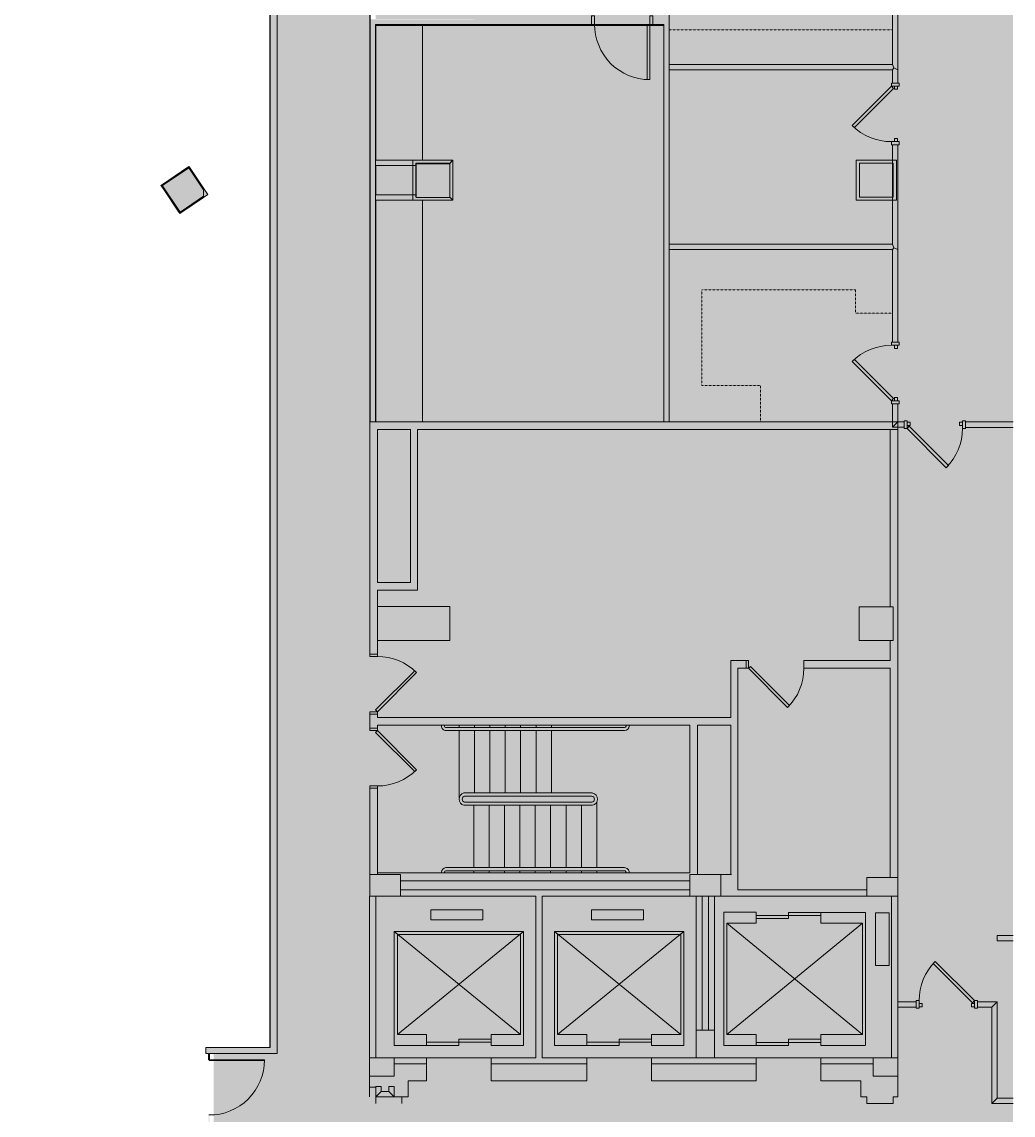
# Model space of a CAD drawing. Header units: inches. Extents: x 240 to 2116, y -1902 to 111.
# Drawn here: x 1472 to 2116, y -1198 to -488 of the extents above; entities that cross this region are included whole.
import ezdxf

# ---------------------------------------------------------------- set-up
doc = ezdxf.new("R2010")
doc.units = ezdxf.units.IN
doc.header["$MEASUREMENT"] = 0
doc.linetypes.add('IMPORT-HIDDEN4 _2_', pattern=[0.09375, 0.0625, -0.03125])
doc.layers.get('DefPoints').update_dxf_attribs({"lineweight": 9})
for name, color, linetype, lineweight in [('8th floor - 800-805 background_dwg', 8, 'Continuous', 9), ('A-COLS', 52, 'Continuous', 13), ('A-DETL-GENF', 92, 'Continuous', 9), ('A-DOOR', 31, 'Continuous', 13), ('A-Door-Exst', 7, 'Continuous', 9), ('A-DOOR-FRAM', 31, 'Continuous', 20), ('A-Flor-Case-Demo', 7, 'IMPORT-HIDDEN4 _2_', 9), ('A-WALL', 113, 'Continuous', 13), ('A-Wall-Bldg', 7, 'Continuous', 9), ('A-Wall-Exst', 7, 'Continuous', 9), ('A-WALL-PATT', 111, 'Continuous', 13), ('I-WALL', 2, 'Continuous', 13), ('Q-CASE', 7, 'Continuous', 9)]:
    doc.layers.add(name, color=color, linetype=linetype, lineweight=lineweight)

# ---------------------------------------------------------------- blocks, each defined once
blk = doc.blocks.new('Single Flush - OTJ_SOLIDFLUSH_ALUM-4827087-FIRST FLOOR DEMOLITION')
at = {"layer": 'A-DOOR', "color": 8, "lineweight": 20}
for p, q in [((16.15625, -1.75), (17.90625, -1.75)), ((16.15625, -37.5625), (16.15625, -1.75)), ((17.90625, -1.75), (17.90625, -37.5625)), ((17.90625, -37.5625), (16.15625, -37.5625))]:
    blk.add_line(p, q, dxfattribs=at)
at = {"layer": 'A-DOOR', "lineweight": 9}
blk.add_arc((17.90625, -1.75), 35.8125, 179.5, 270, dxfattribs=at)
at = {"layer": 'A-DOOR-FRAM', "color": 8}
for p, q in [((-20, 4), (-20, -1.75)), ((-20, 4), (-18, 4)), ((-18, 4), (-18, -1.75)), ((18.000004, 4), (18.000004, -1.75)), ((18.000004, 4), (20.000004, 4)), ((20.000004, 4), (20.000004, -1.75)), ((-20, -1.75), (-18, -1.75)), ((18.000004, -1.75), (20.000004, -1.75))]:
    blk.add_line(p, q, dxfattribs=at)
blk = doc.blocks.new('Rectangular Column - 22X22-4979500-FIRST FLOOR DEMOLITION')
at = {"layer": 'A-COLS', "lineweight": 9}
blk.add_hatch(color=7, dxfattribs=at).paths.add_polyline_path([(11, -11), (11, 11), (-11, 11), (-11, -11)], flags=0)
at = {"layer": 'A-COLS', "color": 8, "lineweight": 20}
for p, q in [((11, 11), (-11, 11)), ((-11, 11), (-11, -11)), ((11, -11), (11, 11)), ((-11, -11), (11, -11))]:
    blk.add_line(p, q, dxfattribs=at)
blk = doc.blocks.new('Single Glass Door - 36_ x 84_-4822611-FIRST FLOOR DEMOLITION')
at = {"layer": 'A-DOOR', "color": 8, "lineweight": 20}
for p, q in [((17.40625, -0.25), (17.90625, -0.25)), ((17.40625, -36.0625), (17.40625, -0.25)), ((17.90625, -0.25), (17.90625, -36.0625)), ((17.90625, -36.0625), (17.40625, -36.0625))]:
    blk.add_line(p, q, dxfattribs=at)
at = {"layer": 'A-DOOR', "lineweight": 9}
blk.add_arc((17.90625, -0.25), 35.8125, 179.5, 270, dxfattribs=at)
blk = doc.blocks.new('8th floor - 800-805 background_dwg_C-Counter Top - ADJ HEIGHT 2_7_ D-4634555-FIRST FLOOR DEMOLITION-5390181-FIRST FLOOR DEMOLITION')
at = {"layer": 'Q-CASE'}
for p, q in [((40.52, 31), (-47.26, 31)), ((40.52, 0.75), (-47.26, 0.75))]:
    blk.add_line(p, q, dxfattribs=at)
blk = doc.blocks.new('8th floor - 800-805 background_dwg_C-Counter Top - ADJ HEIGHT 2_7_ D-4557805-FIRST FLOOR DEMOLITION-5390182-FIRST FLOOR DEMOLITION')
at = {"layer": 'Q-CASE'}
blk.add_line((96.65, 0.75), (-47.26, 0.75), dxfattribs=at)
at = {"layer": 'Q-CASE', "flags": 128}
blk.add_lwpolyline([(96.65, 0.57), (96.65, 0.75), (96.65, 31), (-47.26, 31)], dxfattribs=at)
blk = doc.blocks.new('8th floor - 800-805 background_dwg-4807125-FIRST FLOOR DEMOLITION')
at = {"layer": 'A-Wall-Bldg'}
h = blk.add_hatch(color=256, dxfattribs=at)
h.paths.add_polyline_path([(1317.55, 942.53), (1317.55, 947.53), (1276.05, 947.53), (1276.05, 973.53), (1171.71, 973.55), (1171.71, 1285.55), (1166.74, 1285.55), (1166.74, 1281.56), (1166.74, 1281.56), (1166.72, 942.54), (1314.48, 942.53)], flags=0)
h.paths.add_polyline_path([(1271.05, 969.07), (1271.05, 947.53), (1171.7, 947.55), (1171.71, 969.09), (1271.05, 969.07)], flags=0)
h = blk.add_hatch(color=256, dxfattribs=at)
h.paths.add_polyline_path([(1591.75, 1285.49), (1579.74, 1285.49), (1579.74, 1269.5), (1591.74, 1269.49), (1591.75, 1285.49)], flags=0)
h.paths.add_polyline_path([(1591.7, 942.5), (1591.7, 958.49), (1579.7, 958.49), (1579.7, 942.5), (1591.7, 942.49)], flags=0)
h.paths.add_polyline_path([(1579.73, 1166.49), (1561.73, 1166.49), (1561.73, 1154.5), (1579.73, 1154.5)], flags=0)
h.paths.add_polyline_path([(1474.73, 1166.5), (1474.72, 1170.51), (1460.73, 1170.51), (1460.73, 1150.51), (1474.73, 1150.51), (1474.73, 1162.5)], flags=0)
h.paths.add_polyline_path([(1474.71, 962.51), (1460.7, 962.51), (1460.7, 942.51), (1474.71, 942.53), (1474.71, 947.53)], flags=0)
for points in [[(1474.74, 1285.49), (1474.74, 1285.51), (1462.75, 1285.49), (1462.74, 1265.51), (1474.74, 1265.51), (1474.74, 1281.51)], [(1020.74, 1282.56), (998.74, 1282.56), (998.74, 1260.57), (1020.74, 1260.57)], [(1308.74, 1282.53), (1286.74, 1282.53), (1286.74, 1260.53), (1308.74, 1260.53), (1308.74, 1281.56)], [(1020.71, 972.57), (1020.67, 972.6), (998.98, 972.6), (998.98, 994.57), (998.71, 994.57), (998.71, 972.56), (1020.71, 972.56)], [(1308.71, 994.53), (1286.71, 994.53), (1286.71, 947.53), (1308.7, 947.53), (1308.71, 973.55)]]:
    blk.add_hatch(color=256, dxfattribs=at).paths.add_polyline_path(points, flags=0)
h = blk.add_hatch(color=256, dxfattribs=at)
h.paths.add_polyline_path([(1583.76, 1261.49), (1583.75, 1269.49), (1579.75, 1269.49), (1579.75, 1235.5), (1583.76, 1235.5)], flags=0)
h.paths.add_polyline_path([(1579.74, 1281.51), (1579.74, 1285.49), (1474.75, 1285.49), (1474.75, 1281.51), (1579.74, 1281.51)], flags=0)
h = blk.add_hatch(color=256, dxfattribs=at)
h.paths.add_polyline_path([(1609.5, 1282.5), (1605.1, 1282.5), (1605.09, 1285.49), (1591.75, 1285.49), (1591.74, 1269.49), (1583.77, 1269.49), (1583.76, 1235.5), (1594.73, 1235.5), (1594.73, 1261.49), (1605.09, 1261.49), (1605.09, 1265.5), (1609.49, 1265.5), (1609.49, 1269.49)], flags=0)
h.paths.add_polyline_path([(1603.01, 962.57), (1602.73, 962.72), (1602.63, 978.69), (1594.28, 979.49), (1583.7, 979.45), (1583.7, 958.49), (1591.71, 958.49), (1591.7, 942.49), (1598.83, 942.49), (1598.83, 946.49), (1602.84, 946.49), (1602.97, 958.49)], flags=0)
h.paths.add_polyline_path([(1594.72, 1193.49), (1583.75, 1193.49), (1583.75, 1125.49), (1594.72, 1125.49), (1594.72, 1125.9)], flags=0)
h.paths.add_polyline_path([(1594.71, 1021.49), (1594.71, 1083.49), (1583.72, 1083.49), (1583.75, 1021.49), (1594.71, 1021.49)], flags=0)
h = blk.add_hatch(color=256, dxfattribs=at)
h.paths.add_polyline_path([(1583.73, 1125.9), (1583.73, 1193.49), (1579.74, 1193.49), (1579.73, 1125.5), (1583.73, 1125.5)], flags=0)
h.paths.add_polyline_path([(1561.73, 1166.5), (1474.73, 1166.49), (1474.73, 1162.51), (1561.73, 1162.5), (1561.73, 1166.49)], flags=0)
h.paths.add_polyline_path([(1561.73, 1158.5), (1474.73, 1158.5), (1474.73, 1154.51), (1561.73, 1154.5)], flags=0)
h = blk.add_hatch(color=256, dxfattribs=at)
h.paths.add_polyline_path([(1583.72, 1083.5), (1579.72, 1083.49), (1579.71, 1054.5), (1474.72, 1054.51), (1474.72, 1150.51), (1470.73, 1150.51), (1470.71, 962.51), (1474.71, 962.51), (1474.72, 1050.51), (1579.71, 1050.49), (1579.72, 1021.5), (1583.71, 1021.5), (1583.72, 1083.49)], flags=0)
h.paths.add_polyline_path([(1583.69, 979.5), (1579.69, 979.5), (1579.7, 958.5), (1583.69, 958.5), (1583.69, 979.49)], flags=0)
h.paths.add_polyline_path([(1579.7, 942.5), (1579.7, 946.5), (1474.71, 946.5), (1474.71, 942.51), (1579.7, 942.5)], flags=0)
h.paths.add_polyline_path([(1460.7, 947.51), (1460.7, 947.51), (1404.71, 947.51), (1404.71, 942.52), (1460.7, 942.53), (1460.7, 947.03)], flags=0)
h = blk.add_hatch(color=256, dxfattribs=at)
h.paths.add_polyline_path([(1031.31, 819.2), (1030.49, 820.41), (1030.49, 818.65), (1030.79, 818.85)], flags=0)
h.paths.add_polyline_path([(1020.92, 834.61), (1019.01, 837.44), (1000.77, 825.14), (1013.07, 806.9), (1014.5, 807.86), (1012.42, 807.86), (1001.24, 824.43), (1001.24, 825.46), (1014.81, 834.61), (1020.16, 834.61)], flags=0)
at = {"layer": 'A-Door-Exst', "flags": 128}
for points in [[(1542.6, 1335.34), (1544.02, 1333.93), (1518.56, 1308.47), (1517.15, 1309.89)], [(1547.6, 1335.34), (1547.6, 1337.34), (1542.6, 1337.34), (1542.6, 1335.34)], [(1546.6, 1335.34), (1546.6, 1333.34), (1544.6, 1333.34), (1544.6, 1335.34)], [(1546.6, 1299.34), (1546.6, 1301.34), (1544.6, 1301.34), (1544.6, 1299.34)], [(1547.6, 1299.34), (1547.6, 1297.34), (1542.6, 1297.34), (1542.6, 1299.34)]]:
    blk.add_lwpolyline(points, close=True, dxfattribs=at)
at = {"layer": 'A-Door-Exst'}
blk.add_arc((1542.6, 1335.34), 36, 225, 270, dxfattribs=at)
at = {"layer": 'A-Flor-Case-Demo', "flags": 128}
for points in [[(934.48, 1137.03), (911.97, 1137.03), (911.97, 1282.09), (934.48, 1282.09)], [(1096.13, 1282.09), (1096.13, 1258.09), (1080.84, 1258.09), (1080.84, 1158.28), (1143.12, 1158.28), (1143.12, 1196.42), (1166.73, 1196.42), (1166.73, 1137.03), (1054.71, 1137.03), (1054.71, 1282.09)]]:
    blk.add_lwpolyline(points, close=True, dxfattribs=at)
at = {"layer": 'A-Wall-Bldg'}
for p, q in [((1286.74, 1280.54), (1171.74, 1280.54)), ((1487.29, 1193.51), (1487.29, 1235.51)), ((1579.74, 1193.49), (1579.74, 1235.5)), ((1561.73, 1166.5), (1474.73, 1166.5)), ((1561.73, 1162.5), (1474.73, 1162.5)), ((1561.73, 1158.5), (1474.73, 1158.5)), ((1464.73, 1150.51), (1464.73, 962.51)), ((1470.71, 962.51), (1470.71, 1150.51)), ((1364.28, 1111.06), (1363.77, 1111.06)), ((1364.27, 1109.06), (1363.77, 1109.06)), ((1365.27, 1108.06), (1365.27, 992.05)), ((1367.27, 1108.06), (1367.27, 992.05)), ((1456.27, 1108.05), (1456.27, 992.05)), ((1458.27, 1108.05), (1458.27, 992.05)), ((1459.27, 1111.05), (1459.77, 1111.05)), ((1459.27, 1109.05), (1459.77, 1109.05)), ((1407.77, 1087.32), (1407.77, 1003.76)), ((1409.77, 1086.88), (1409.77, 1004.2)), ((1413.5, 1090.05), (1456.27, 1090.05)), ((1413.77, 1086.88), (1413.77, 1004.2)), ((1415.77, 1087.32), (1415.77, 1003.76)), ((1458.27, 1090.05), (1459.77, 1090.05)), ((1415.77, 1080.05), (1456.27, 1080.05)), ((1458.27, 1080.05), (1459.77, 1080.05)), ((1415.77, 1070.05), (1456.27, 1070.05)), ((1458.27, 1070.05), (1459.77, 1070.05)), ((1367.27, 1060.54), (1407.77, 1060.54)), ((1415.77, 1060.05), (1456.27, 1060.05)), ((1458.27, 1060.05), (1459.77, 1060.05)), ((1363.77, 1050.54), (1365.27, 1050.54)), ((1367.27, 1050.54), (1407.77, 1050.54)), ((1415.77, 1050.05), (1456.27, 1050.05)), ((1458.27, 1050.05), (1459.77, 1050.05)), ((1363.77, 1040.54), (1365.27, 1040.54)), ((1367.27, 1040.54), (1407.77, 1040.54)), ((1415.77, 1040.05), (1456.27, 1040.05)), ((1458.27, 1040.05), (1459.77, 1040.05)), ((1497.71, 1042.51), (1564.7, 960.5)), ((1363.77, 1030.54), (1365.27, 1030.54)), ((1367.27, 1030.54), (1407.77, 1030.54)), ((1415.77, 1030.05), (1456.27, 1030.05)), ((1363.77, 1020.54), (1365.27, 1020.54)), ((1367.27, 1020.54), (1407.77, 1020.54)), ((1415.77, 1020.05), (1456.27, 1020.05)), ((1458.26, 1020.05), (1459.76, 1020.05)), ((1363.76, 1010.54), (1365.27, 1010.54)), ((1367.27, 1010.54), (1407.77, 1010.54)), ((1415.77, 1010.05), (1456.27, 1010.05)), ((1458.26, 1010.05), (1459.76, 1010.05)), ((1363.77, 1000.54), (1365.27, 1000.54)), ((1367.27, 1000.54), (1410.98, 1000.54)), ((1364.22, 991.05), (1363.71, 991.05)), ((1364.31, 989.05), (1363.71, 989.05)), ((1459.18, 989.05), (1459.78, 989.05)), ((1459.27, 991.05), (1459.78, 991.05)), ((1579.69, 958.5), (1579.69, 979.5)), ((1020.71, 972.56), (998.7, 972.56)), ((1317.55, 942.52), (1317.55, 947.52)), ((1404.71, 947.52), (1460.71, 947.52)), ((1474.7, 946.51), (1579.7, 946.51)), ((1598.83, 942.81), (1598.83, 946.81)), ((1404.71, 942.52), (1470.71, 942.52)), ((1013.07, 806.9), (1012.42, 807.86)), ((1014.5, 807.86), (1013.07, 806.9))]:
    blk.add_line(p, q, dxfattribs=at)
at = {"layer": 'A-Wall-Bldg', "flags": 128}
for points in [[(1474.74, 1265.51), (1462.74, 1265.51), (1462.74, 1285.51), (1166.74, 1285.51), (1166.74, 1281.56), (1166.74, 942.54), (1317.55, 942.54)], [(1317.55, 947.53), (1276.05, 947.53), (1276.05, 973.53), (1171.71, 973.53), (1171.71, 1285.55)], [(1462.75, 1285.51), (1474.75, 1285.51), (1605.1, 1285.51), (1605.1, 1282.49), (1609.5, 1282.49), (1609.5, 1265.5), (1605.09, 1265.5), (1605.09, 1261.49), (1594.73, 1261.49), (1594.73, 1235.49), (1582.72, 1235.49)], [(1474.73, 1170.52), (1474.73, 1265.51), (1474.73, 1285.51)], [(1474.75, 1281.51), (1579.74, 1281.51), (1579.74, 1285.49)], [(1591.74, 1269.49), (1579.74, 1269.49), (1579.74, 1285.5), (1591.75, 1285.5), (1591.75, 1269.49)], [(996.74, 1258.58), (1022.74, 1258.58), (1022.74, 1284.57), (996.74, 1284.57), (996.74, 1258.58)], [(998.74, 1260.57), (998.74, 1282.57), (1020.74, 1282.57), (1020.74, 1260.56), (998.74, 1260.56)], [(1286.74, 1260.53), (1286.74, 1282.53), (1308.74, 1282.53), (1308.74, 1260.53), (1286.74, 1260.53)], [(1462.75, 1280.51), (1326.74, 1280.51), (1326.74, 1226.01), (1326.73, 1224.52), (1321.73, 1224.52), (1321.73, 1226.01), (1321.73, 1280.54), (1308.74, 1280.54)], [(1485.7, 1271.06), (1519.87, 1271.06), (1519.87, 1279.91), (1485.7, 1279.91), (1485.7, 1271.06)], [(1326.73, 1187.01), (1326.73, 1188.51), (1321.73, 1188.51), (1321.73, 1187.01), (1326.73, 1187.01), (1326.73, 1181.52), (1470.73, 1181.52), (1470.73, 1265.51)], [(1571.28, 1172.5), (1485.28, 1172.5), (1485.28, 1193.51), (1492.29, 1193.51), (1492.29, 1174.51), (1564.74, 1262.5), (1564.74, 1235.5), (1571.74, 1235.5), (1571.74, 1264.5)], [(1571.3, 1264.5), (1485.29, 1264.5), (1485.29, 1235.51), (1492.29, 1235.51), (1492.29, 1262.51)], [(1583.77, 1269.49), (1579.75, 1269.49), (1579.75, 1235.5), (1583.76, 1235.5), (1583.76, 1269.49)], [(1492.28, 1174.51), (1564.73, 1174.51), (1492.3, 1262.51), (1564.74, 1262.51)], [(1485.29, 1235.51), (1485.29, 1214.51), (1489.29, 1214.51), (1489.29, 1193.51)], [(1567.74, 1235.5), (1567.74, 1214.5), (1571.74, 1214.5), (1571.74, 1193.5)], [(1569.73, 1193.5), (1569.73, 1214.5), (1569.73, 1235.5)], [(1485.73, 1172.51), (1571.73, 1172.51), (1571.73, 1193.5), (1564.73, 1193.5), (1564.73, 1174.5)], [(1579.73, 1125.5), (1579.73, 1193.49), (1583.75, 1193.49), (1583.75, 1125.5), (1579.73, 1125.5), (1579.73, 1083.5), (1583.72, 1083.5), (1583.72, 1021.5), (1579.71, 1021.5)], [(1582.71, 1125.49), (1594.72, 1125.49), (1594.72, 1193.49), (1582.72, 1193.49)], [(1356.55, 942.52), (1356.55, 947.52), (1358.7, 947.52), (1358.7, 1177.06), (1321.73, 1177.06), (1321.73, 1187.01)], [(1460.73, 1155.51), (1363.73, 1155.51), (1363.73, 1177.06), (1460.73, 1177.06)], [(1474.73, 1150.51), (1460.73, 1150.51), (1460.73, 1170.51), (1460.73, 1177.44)], [(1579.72, 1083.5), (1579.72, 1054.5), (1474.72, 1054.5), (1474.72, 1150.51), (1474.72, 1170.51), (1460.73, 1170.51)], [(1561.73, 1154.5), (1579.73, 1154.5), (1579.73, 1166.49), (1561.73, 1166.49), (1561.73, 1154.5), (1474.73, 1154.5)], [(1365.71, 942.52), (1365.71, 947.52), (1363.7, 947.52), (1363.7, 1150.52), (1459.73, 1150.52), (1459.73, 947.51)], [(1497.73, 1146.51), (1571.73, 1146.51), (1571.73, 1125.49), (1564.72, 1125.49), (1564.72, 1144.5), (1499.73, 1144.5), (1499.73, 1064.5), (1564.72, 1064.5), (1497.73, 1146.51), (1497.73, 1062.51), (1564.73, 1144.5)], [(1567.73, 1125.49), (1567.73, 1104.5), (1571.72, 1104.5), (1571.72, 1083.49)], [(1569.72, 1083.49), (1569.72, 1104.49), (1569.72, 1125.49)], [(1490.2, 1120.35), (1483.66, 1120.35), (1483.66, 1086.6), (1490.19, 1086.6), (1490.19, 1120.35)], [(1497.71, 1062.51), (1571.72, 1062.51), (1571.72, 1083.49), (1564.72, 1083.49), (1564.72, 1064.5)], [(1582.7, 1021.49), (1594.71, 1021.49), (1594.71, 1083.49), (1582.7, 1083.49)], [(1605.07, 942.49), (1579.7, 942.49), (1591.7, 942.49), (1591.7, 958.49), (1579.7, 958.49), (1579.7, 942.5), (1474.71, 942.5), (1474.71, 962.51), (1474.71, 1050.51), (1579.71, 1050.51), (1579.71, 1021.5), (1579.71, 979.5), (1583.7, 979.5), (1583.7, 958.49)], [(1499.7, 960.5), (1499.7, 1040.5), (1564.71, 1040.5), (1497.7, 958.51), (1571.7, 958.51), (1571.7, 979.49), (1564.71, 979.49), (1564.71, 960.5), (1499.7, 960.5)], [(1564.71, 1040.5), (1564.71, 1021.49), (1571.71, 1021.49), (1571.71, 1042.49), (1497.71, 1042.49), (1497.71, 958.51)], [(1490.18, 1016.02), (1483.65, 1016.02), (1483.65, 982.27), (1490.18, 982.27), (1490.18, 1016.02)], [(1567.71, 1021.5), (1567.71, 1000.5), (1571.71, 1000.5), (1571.71, 979.49)], [(1569.7, 979.5), (1569.7, 1000.49), (1569.7, 1021.49)], [(996.71, 970.57), (1022.72, 970.57), (1022.72, 996.56), (996.71, 996.56), (996.71, 970.57)], [(998.7, 972.57), (998.7, 994.57), (998.98, 994.57)], [(1286.71, 947.53), (1286.71, 994.53), (1308.71, 994.53), (1308.71, 947.53), (1286.71, 947.53)], [(1329.59, 972.96), (1355.05, 947.52), (1353.81, 946.28), (1328.35, 971.73)], [(1605.07, 963.49), (1605.07, 967.49), (1594.7, 967.49), (1594.7, 979.49), (1582.7, 979.49)], [(1271.05, 947.53), (1171.7, 947.53), (1171.7, 969.09), (1271.05, 969.09), (1271.05, 947.53)], [(1474.71, 942.51), (1460.7, 942.51), (1460.7, 962.51), (1474.71, 962.51)], [(1609.47, 946.49), (1605.07, 946.49), (1605.07, 963.49), (1609.47, 963.49)], [(1317.55, 947.51), (1319.05, 947.51), (1319.05, 942.51), (1317.55, 942.51)], [(1356.55, 947.52), (1355.05, 947.52), (1355.05, 942.52), (1356.55, 942.52), (1365.71, 942.52), (1367.2, 942.52), (1367.2, 947.52), (1365.71, 947.52)], [(1403.2, 942.51), (1404.71, 942.51), (1404.71, 947.51), (1403.21, 947.51), (1403.21, 942.51)], [(1014.81, 834.61), (1019.01, 837.44), (1020.92, 834.61)], [(1001.24, 824.43), (1000.77, 825.14), (1001.24, 825.46)], [(1030.5, 820.41), (1031.31, 819.2), (1030.49, 818.65)]]:
    blk.add_lwpolyline(points, dxfattribs=at)
for points in [[(1325.5, 1189.75), (1350.95, 1215.2), (1352.19, 1213.97), (1326.73, 1188.51)], [(1365.27, 1060.54), (1363.77, 1060.54)], [(1459.76, 1030.05), (1458.26, 1030.05)], [(1368.44, 946.28), (1393.91, 971.73), (1392.67, 972.97), (1367.21, 947.52)]]:
    blk.add_lwpolyline(points, close=True, dxfattribs=at)
at = {"layer": 'A-Wall-Bldg'}
for centre, radius, start, end in [((1326.78, 1188.59), 35.91, 44.97056, 90.07695), ((1364.27, 1108.06), 3, 359.99111, 89.99111), ((1364.27, 1108.06), 1, 359.99111, 89.99111), ((1459.27, 1108.05), 3, 89.99761, 179.99761), ((1459.27, 1108.05), 1, 89.99761, 179.99761), ((1411.77, 1086.44), 4.09, 12.33383, 167.6614), ((1411.77, 1086.44), 2.03, 12.33383, 167.6614), ((1411.75, 1004.63), 4.09, 192.33383, 347.66138), ((1411.75, 1004.63), 2.03, 192.33383, 347.66138), ((1364.22, 992.05), 3, 269.99776, 359.99778), ((1364.22, 992.05), 1, 269.99776, 359.99778), ((1459.27, 992.05), 3, 179.99761, 269.99761), ((1459.27, 992.05), 1, 179.99761, 269.99761), ((1355.06, 947.51), 36.01, 135.01841, 180.00482), ((1367.19, 947.51), 36.01, 359.9941, 44.97876)]:
    blk.add_arc(centre, radius, start, end, dxfattribs=at)
at = {"layer": 'A-Wall-Exst'}
blk.add_line((729.82, 877.61), (1573.02, 877.61), dxfattribs=at)
at = {"layer": 'A-Wall-Exst', "flags": 128}
for points in [[(1543.35, 1337.34), (1546.85, 1337.34), (1546.85, 1346.52), (1609.51, 1346.52), (1609.51, 1360.42)], [(1606.01, 1360.42), (1606.01, 1350.01), (1543.35, 1350.01), (1543.35, 1337.34)], [(908.6, 946.55), (909.13, 946.55), (909.13, 1133.5), (1166.69, 1133.5)], [(1166.7, 946.36), (1166.7, 946.54), (1022.72, 946.54), (1022.72, 996.56), (996.71, 996.56), (996.71, 946.57), (908.67, 946.57)], [(1019.22, 972.6), (1019.22, 946.57), (1000.21, 946.57), (1000.21, 972.6)], [(733.34, 942.86), (733.34, 942.61), (908.67, 942.61), (996.71, 942.61), (1022.72, 942.61), (1166.7, 942.61), (1166.7, 942.86)], [(1577.02, 877.49), (1577.03, 877.49), (1577.03, 882.49), (1577.02, 882.49), (726.65, 882.49)]]:
    blk.add_lwpolyline(points, dxfattribs=at)
for points in [[(1543.35, 1285.5), (1546.85, 1285.5), (1546.85, 1297.34), (1543.35, 1297.34)], [(1601.57, 955.01), (1601.57, 949.99), (1598.35, 949.99), (1598.35, 946.49), (1605.07, 946.49), (1605.07, 958.51), (1598.35, 958.51), (1598.35, 955.01)]]:
    blk.add_lwpolyline(points, close=True, dxfattribs=at)
at = {"layer": 'A-WALL-PATT', "color": 7, "lineweight": 9}
for p, q in [((1503.87, 1350.02), (1500.37, 1350.02)), ((1546.85, 1337.34), (1543.35, 1337.34)), ((1170.25, 1329.56), (1166.75, 1329.56)), ((1543.35, 1297.34), (1546.85, 1297.34)), ((1154.96, 1282.09), (1154.96, 1285.59)), ((1166.74, 1289.56), (1170.24, 1289.56)), ((1546.85, 1285.5), (1543.35, 1285.5)), ((997.88, 995.4), (998.98, 994.29)), ((1020.75, 994.6), (1021.55, 995.4)), ((1598.35, 955.01), (1598.35, 958.51)), ((909.13, 946.55), (908.6, 946.55)), ((996.71, 946.57), (996.95, 946.36)), ((996.95, 946.36), (996.71, 946.57)), ((1019.22, 946.57), (1019.68, 946.36)), ((1019.68, 946.36), (1019.22, 946.57)), ((1166.7, 946.54), (1166.7, 946.36)), ((1598.35, 946.49), (1598.35, 949.99)), ((1166.7, 942.86), (1166.7, 942.54))]:
    blk.add_line(p, q, dxfattribs=at)
at = {"layer": 'A-WALL-PATT', "color": 7, "lineweight": 9, "flags": 128}
for points in [[(1546.85, 1346.52), (1543.35, 1350.02)], [(1606.01, 1350.01), (1609.51, 1346.51)], [(937.98, 1282.09), (936.81, 1282.96), (937.98, 1285.59), (936.81, 1282.96), (934.48, 1282.09), (936.81, 1282.96)], [(1054.73, 1282.09), (1053.56, 1282.96), (1054.73, 1285.59), (1053.56, 1282.96), (1051.23, 1282.09), (1053.56, 1282.96), (1053.56, 1282.96)], [(1166.74, 1285.59), (1170.24, 1282.09)], [(1601.57, 955.01), (1605.07, 958.51)], [(908.6, 946.51), (908.67, 946.58)], [(999.74, 946.36), (1000.21, 946.57)], [(1022.49, 946.36), (1022.72, 946.56)], [(1601.57, 949.99), (1605.07, 946.49)], [(908.56, 942.86), (908.67, 942.58)], [(996.83, 942.86), (996.71, 942.57)], [(1022.6, 942.86), (1022.72, 942.56)], [(1577.01, 882.44), (1577.02, 882.49)]]:
    blk.add_lwpolyline(points, close=True, dxfattribs=at)
for points in [[(946.68, 1285.59), (946.68, 1282.96), (946.68, 1282.09)], [(986.68, 1282.09), (986.68, 1282.96), (986.68, 1285.59)], [(1114.96, 1285.59), (1114.96, 1282.96), (1114.96, 1282.09)], [(1166.73, 1137.03), (1166.73, 1136.16), (1166.73, 1133.53)], [(998.98, 994.29), (996.71, 996.57), (997.88, 995.4)], [(1021.55, 995.4), (1022.72, 996.56), (1020.75, 994.6)], [(1577.04, 882.49), (1577.04, 878.83), (1577.04, 877.49)]]:
    blk.add_lwpolyline(points, dxfattribs=at)
at = {"layer": 'DefPoints'}
blk.add_line((908.67, 946.58), (908.67, 1133.52), dxfattribs=at)
at = {"layer": 'DefPoints', "flags": 128}
for points in [[(1166.77, 1360.42), (1166.77, 1329.56), (1170.25, 1329.56), (1170.25, 1360.42)], [(1500.38, 1360.42), (1500.38, 1350.02), (1503.87, 1350.02), (1503.87, 1360.42)], [(1166, 1327.56), (1166, 1329.56), (1171, 1329.56), (1171, 1327.56), (1166, 1327.56)], [(1167, 1327.56), (1167, 1325.56), (1169, 1325.56), (1169, 1327.56), (1167, 1327.56)], [(1166.99, 1291.56), (1166.99, 1293.56), (1168.99, 1293.56), (1168.99, 1291.56), (1166.99, 1291.56)], [(1166.73, 1133.53), (1166.73, 1137.03), (1054.71, 1137.03), (1054.71, 1282.09), (1114.96, 1282.09), (1114.96, 1285.59), (1054.73, 1285.59), (986.68, 1285.59), (986.68, 1282.09), (1051.23, 1282.09), (1051.23, 1137.03), (937.98, 1137.03), (937.98, 1282.09), (946.68, 1282.09), (946.68, 1285.59), (937.98, 1285.59), (889.47, 1285.59), (889.47, 1282.09), (934.48, 1282.09), (934.48, 1137.03), (908.67, 1137.03), (802.24, 1137.03)], [(1166.74, 1285.59), (1154.96, 1285.59), (1154.96, 1282.09), (1170.24, 1282.09), (1170.24, 1289.56), (1166.74, 1289.56), (1166.74, 1285.59)], [(1165.99, 1291.56), (1165.99, 1289.56), (1170.99, 1289.56), (1170.99, 1291.56), (1165.99, 1291.56)]]:
    blk.add_lwpolyline(points, dxfattribs=at)
for points in [[(1170.99, 1291.56), (1169.58, 1292.97), (1195.04, 1318.43), (1196.45, 1317.01)], [(948.68, 1286.34), (946.68, 1286.34), (946.68, 1281.34), (948.68, 1281.34)], [(984.68, 1286.34), (986.68, 1286.34), (986.68, 1281.34), (984.68, 1281.34)], [(1116.96, 1286.34), (1114.96, 1286.34), (1114.96, 1281.34), (1116.96, 1281.34)], [(1152.96, 1286.34), (1154.96, 1286.34), (1154.96, 1281.34), (1152.96, 1281.34)], [(948.68, 1285.34), (950.68, 1285.34), (950.68, 1283.34), (948.68, 1283.34)], [(948.68, 1281.34), (950.09, 1282.75), (975.55, 1257.3), (974.13, 1255.88)], [(984.68, 1285.34), (982.68, 1285.34), (982.68, 1283.34), (984.68, 1283.34)], [(1116.96, 1285.34), (1118.96, 1285.34), (1118.96, 1283.34), (1116.96, 1283.34)], [(1152.96, 1281.34), (1151.54, 1282.75), (1126.09, 1257.3), (1127.5, 1255.88)], [(1152.96, 1285.34), (1150.96, 1285.34), (1150.96, 1283.34), (1152.96, 1283.34)]]:
    blk.add_lwpolyline(points, close=True, dxfattribs=at)
at = {"layer": 'DefPoints'}
for centre, start, end in [((1170.99, 1291.56), 44.99213, 89.99213), ((948.68, 1281.34), 315, 360), ((1152.96, 1281.34), 180, 225)]:
    blk.add_arc(centre, 36, start, end, dxfattribs=at)
at = {"layer": 'I-WALL', "color": 10, "lineweight": 20}
blk.add_line((908.88, 946.55), (908.88, 1086.51), dxfattribs=at)
for name, p in [('8th floor - 800-805 background_dwg_C-Counter Top - ADJ HEIGHT 2_7_ D-4634555-FIRST FLOOR DEMOLITION-5390181-FIRST FLOOR DEMOLITION', (956.18, 945.79)), ('8th floor - 800-805 background_dwg_C-Counter Top - ADJ HEIGHT 2_7_ D-4557805-FIRST FLOOR DEMOLITION-5390182-FIRST FLOOR DEMOLITION', (1070.06, 945.79))]:
    blk.add_blockref(name, p)

msp = doc.modelspace()

# ---------------------------------------------------------------- hatches: boundary and pattern name
at = {"layer": 'A-DETL-GENF'}
h = msp.add_hatch(color=254, dxfattribs=at)
h.paths.add_polyline_path([(768.71, -1901.57), (848.09, -1901.57), (893.48, -1789.26), (903.31, -1793.24), (859.53, -1901.57), (2115.79, -1901.57), (2115.79, -164.46), (2008.52, -429.97), (1892.39, -383.05), (1892.39, -747.55), (1888.89, -747.53), (1888.89, -489.42), (1881.89, -489.42), (1881.89, -485.92), (1888.89, -485.92), (1888.89, -381.64), (1871.3, -374.53), (1913.44, -270.22), (1928.64, -276.36), (1927.33, -279.61), (1915.37, -274.78), (1875.85, -372.6), (2006.58, -425.41), (2068.3, -272.67), (1992.86, -242.19), (1970.67, -297.12), (1964.41, -294.59), (1965.72, -291.35), (1968.74, -292.56), (1989.62, -240.88), (1981.97, -237.79), (1983.28, -234.55), (2069.61, -269.42), (2115.79, -155.11), (2115.79, 40.16), (1940.62, 110.96), (1553.97, 110.96), (1494.21, -36.95), (1610.28, -83.84), (1608.97, -87.09), (1480.15, -35.04), (1481.46, -31.8), (1490.97, -35.64), (1550.2, 110.96), (1346.53, 110.96), (1315.87, 35.15), (1393.31, 3.82), (1393.43, 4.11), (1413.83, -4.13), (1413.75, -4.44), (1444.38, -16.81), (1443.06, -20.06), (1412.41, -7.67), (1405.5, -24.75), (1385.1, -16.51), (1392, 0.57), (1294.39, 40.06), (1295.7, 43.3), (1312.62, 36.46), (1342.76, 110.96), (1145.65, 110.96), (1150.94, 108.82), (1148.52, 102.84), (1258.62, 58.3), (1257.31, 55.06), (1147.2, 99.6), (1139.52, 80.6), (1115.51, 90.32), (1123.86, 110.96), (631.56, 110.96), (624.73, 94.03), (792.9, 26), (797.01, 36.17), (959.52, -29.48), (958.26, -32.61), (992.67, -46.53), (992.63, -46.63), (994.78, -47.5), (992.9, -52.14), (942.78, -31.74), (849.57, 5.96), (814.09, -81.84), (958.58, -140.61), (994.81, -155.26), (1030.39, -67.29), (1026.24, -65.61), (1028.12, -60.98), (1029.71, -61.62), (1029.75, -61.53), (1058.18, -73.03), (1058.18, -73.13), (1059, -73.46), (1057.13, -78.1), (1037.81, -70.29), (1002.22, -158.26), (1015.08, -163.45), (1018.42, -155.21), (1038.81, -163.45), (1030.57, -183.85), (1010.17, -175.6), (1010.93, -173.71), (998.08, -168.51), (976.49, -221.88), (1215.66, -318.63), (1265.23, -195.93), (1222.67, -178.72), (1234.4, -149.74), (1090.72, -91.66), (1092.59, -87.03), (1095.23, -88.1), (1095.26, -88.03), (1285.7, -165.08), (1283.82, -169.72), (1280.66, -168.44), (1244.39, -258.21), (1281.37, -273.17), (1285.43, -263.13), (1305.83, -271.37), (1298.33, -289.91), (1307.84, -293.76), (1347.55, -195.48), (1317.23, -183.22), (1319.1, -178.59), (1352.67, -192.15), (1350.78, -196.82), (1494.45, -254.87), (1496.31, -250.28), (1637.87, -307.47), (1637.87, -1157.84), (1596.49, -1157.84), (1596.49, -1238.44), (1393.7, -1238.44), (1390.34, -1246.85), (1390.34, -1238.44), (1388.86, -1238.44), (1388.86, -855.25), (1285.16, -925.18), (1265.15, -975.36), (1229.33, -960.88), (1199.86, -980.75), (1179.39, -995), (1206.13, -1033.42), (1190.34, -1072.48), (1093.05, -928.2), (1092.62, -927.66), (1092.08, -927.23), (1091.46, -926.93), (1090.79, -926.79), (1090.1, -926.8), (1089.43, -926.97), (1088.82, -927.28), (1040.99, -959.53), (1028.72, -950.31), (1016.73, -940.73), (1005.04, -930.78), (993.65, -920.48), (982.58, -909.85), (971.84, -898.88), (960.67, -886.71), (951.38, -876), (941.68, -864.1), (932.34, -851.92), (923.37, -839.46), (914.79, -826.73), (906.6, -813.75), (898.8, -800.52), (891.41, -787.07), (884.43, -773.4), (877.86, -759.52), (871.72, -745.45), (866.01, -731.2), (860.73, -716.79), (855.89, -702.22), (851.5, -687.51), (847.55, -672.68), (895.3, -640.47), (895.87, -640), (896.35, -639.3), (896.59, -638.72), (896.69, -637.99), (896.59, -637.19), (896.31, -636.49), (811.28, -510.38), (305.2, -510.38), (305.2, -339.24), (300.95, -339.24), (300.95, -335.74), (343.64, -335.74), (357.87, -300.53), (351.67, -298.02), (362.17, -272.03), (368.37, -274.53), (394.33, -210.29), (355.22, -194.49), (356.53, -191.24), (362.31, -193.57), (381.76, -145.42), (375.99, -143.08), (377.3, -139.84), (416.41, -155.63), (461.67, -43.6), (434.32, -32.55), (437.22, -25.37), (440.47, -26.68), (438.87, -30.62), (552.11, -76.36), (596.87, 34.43), (483.64, 80.18), (475.59, 60.26), (481.6, 57.83), (472.61, 35.57), (466.6, 38), (455.45, 10.41), (452.21, 11.72), (463.35, 39.31), (450.36, 44.57), (459.35, 66.82), (472.35, 61.57), (481.71, 84.74), (598.18, 37.68), (627.79, 110.96), (239.6, 110.96), (239.6, -1901.57), (699.59, -1901.57)], flags=0)
h.paths.add_polyline_path([(2042.78, -1867.18), (1791.78, -1867.14), (1791.78, -1754.78), (1749.79, -1754.77), (1749.79, -1772.24), (1727.79, -1772.24), (1727.79, -1754.77), (1697.8, -1754.77), (1697.85, -1292.15), (1701.85, -1294.47), (1713.86, -1294.47), (1713.86, -1292.15), (1734.76, -1292.74), (1734.76, -1303.1), (1734.84, -1302.52), (1734.84, -1318.53), (1701.85, -1318.49), (1701.85, -1414.52), (1805.83, -1414.53), (1805.83, -1318.54), (1776.85, -1318.53), (1776.85, -1302.53), (1838.84, -1302.53), (1838.84, -1314.53), (1838.84, -1314.54), (1838.84, -1318.54), (1809.84, -1318.54), (1809.84, -1414.54), (1913.83, -1414.55), (1913.84, -1318.55), (1880.85, -1318.55), (1880.85, -1302.54), (1942.84, -1302.55), (1942.84, -1314.55), (1942.84, -1314.56), (1942.84, -1318.55), (1984.84, -1318.55), (1984.85, -1302.55), (2016.85, -1302.55), (2016.85, -1292.19), (2020.86, -1292.19), (2020.86, -1287.79), (2037.86, -1287.8), (2037.86, -1292.2), (2041.86, -1292.2), (2041.83, -1516.2), (2024.82, -1516.21), (2024.82, -1451.2), (1895.83, -1451.19), (1895.82, -1455.33), (1890.83, -1455.33), (1890.83, -1428.02), (1713.83, -1428.02), (1713.82, -1454.52), (1701.82, -1454.52), (1701.82, -1571.24), (1890.81, -1571.25), (1890.83, -1494.33), (1895.83, -1494.33), (1895.83, -1511.19), (1939.54, -1511.2), (1939.54, -1516.19), (1895.82, -1516.19), (1895.82, -1564.19), (1983.82, -1564.19), (1983.82, -1516.2), (1978.54, -1516.19), (1978.54, -1511.2), (1988.82, -1511.2), (1988.81, -1655.26), (1978.24, -1655.26), (1978.24, -1650.26), (1983.81, -1650.25), (1983.81, -1610.67), (1964.48, -1610.67), (1964.48, -1590.14), (1923.81, -1590.15), (1923.81, -1650.25), (1939.24, -1650.26), (1939.24, -1655.26), (1923.81, -1655.27), (1923.8, -1671.22), (1918.81, -1671.22), (1918.81, -1595.25), (1701.8, -1595.25), (1701.8, -1715.23), (1724.02, -1715.23), (1724.02, -1742.37), (1887.8, -1742.37), (1887.8, -1715.25), (1918.8, -1715.25), (1918.81, -1710.22), (1923.8, -1710.22), (1923.8, -1715.25), (2024.8, -1715.26), (2024.81, -1650.26), (2042.81, -1650.26), (2042.78, -1820.31), (2037.8, -1820.31), (2037.78, -1720.27), (1985.8, -1720.27), (1985.8, -1761.17), (2015.78, -1761.17), (2015.79, -1750.26), (2037.79, -1750.26), (2037.78, -1772.26), (2015.78, -1772.26), (2015.78, -1766.17), (1837.78, -1766.16), (1837.79, -1862.15), (2037.78, -1862.15), (2037.8, -1859.32), (2042.78, -1859.31), (2042.78, -1862.18)], flags=0)
h.paths.add_polyline_path([(1832.79, -1862.15), (1832.79, -1754.79), (1796.79, -1754.78), (1796.79, -1862.14), (1832.78, -1862.15)], flags=0)
h.paths.add_polyline_path([(1749.78, -1855.24), (1727.78, -1855.24), (1727.79, -1833.24), (1749.79, -1833.24)], flags=0)
h.paths.add_polyline_path([(1203.49, -1816.96), (1180.75, -1816.96), (1180.75, -1787.96), (1203.5, -1787.96), (1203.49, -1816.96)], flags=0)
h.paths.add_polyline_path([(1434.17, -1800.49), (1411.58, -1767.17), (1435.8, -1750.77), (1458.38, -1784.08), (1434.17, -1800.49)], flags=0)
h.paths.add_polyline_path([(1895.8, -1761.17), (1975.79, -1761.17), (1975.79, -1720.26), (1895.8, -1720.26), (1895.8, -1761.17)], flags=0)
h.paths.add_polyline_path([(1720.02, -1745.23), (1720.02, -1721.23), (1701.79, -1721.23), (1701.8, -1745.23), (1703.47, -1745.23)], flags=0)
h.paths.add_polyline_path([(2029.8, -1715.26), (2037.81, -1715.26), (2037.78, -1655.26), (2029.81, -1655.26), (2029.8, -1715.26)], flags=0)
h.paths.add_polyline_path([(1983.81, -1605.67), (1983.82, -1605.67), (1983.82, -1569.2), (1968.48, -1569.2), (1968.48, -1605.67), (1983.81, -1605.67)], flags=0)
h.paths.add_polyline_path([(1895.82, -1590.25), (1918.81, -1590.25), (1918.81, -1569.19), (1895.82, -1569.19), (1895.81, -1576.26), (1701.81, -1576.24), (1701.81, -1590.25), (1895.81, -1590.25)], flags=0)
h.paths.add_polyline_path([(1964.48, -1585.14), (1964.48, -1569.2), (1923.82, -1569.2), (1923.82, -1585.14), (1963.19, -1585.14)], flags=0)
h.paths.add_polyline_path([(1234.53, -1515.77), (1222.19, -1497.55), (1240.4, -1485.21), (1252.74, -1503.43)], flags=0)
h.paths.add_polyline_path([(2037.83, -1511.2), (2037.83, -1463.16), (2029.83, -1463.16), (2029.83, -1511.2)], flags=0)
h.paths.add_polyline_path([(1461.83, -1461.61), (1439.83, -1461.61), (1439.83, -1439.61), (1461.83, -1439.61)], flags=0)
h.paths.add_polyline_path([(2037.84, -1447.2), (2037.84, -1411.21), (2013.84, -1411.2), (2013.84, -1447.2), (2031.26, -1447.2)], flags=0)
h.paths.add_polyline_path([(2009.83, -1447.2), (2009.84, -1407.2), (2037.84, -1407.2), (2037.84, -1323.57), (1937.84, -1323.55), (1937.84, -1318.56), (1925.84, -1318.56), (1925.84, -1334.55), (1917.83, -1334.55), (1917.83, -1413.15), (1927.29, -1413.15), (1927.29, -1428.02), (1895.84, -1428.02), (1895.84, -1447.19), (2001.61, -1447.2)], flags=0)
h.paths.add_polyline_path([(1713.83, -1427.99), (1711.83, -1426.53), (1711.86, -1426.55)], flags=0)
h.paths.add_polyline_path([(1909.83, -1423.67), (1909.83, -1418.55), (1713.83, -1418.52), (1713.83, -1423.64), (1909.83, -1423.67)], flags=0)
h.paths.add_polyline_path([(2024.85, -1318.56), (2024.85, -1318.56), (2024.85, -1318.56)], flags=0)
h.paths.add_polyline_path([(1718.84, -1314.52), (1718.84, -1305.52), (1701.85, -1305.52), (1701.85, -1306.52), (1717.85, -1306.52), (1717.85, -1314.52)], flags=0)
h.paths.add_polyline_path([(1701.85, -1294.47), (1697.85, -1292.15), (1701.85, -1292.15)], flags=0)
h.paths.add_polyline_path([(1140.13, -1276.52), (1119.74, -1268.28), (1127.98, -1247.88), (1148.38, -1256.13)], flags=0)
h.paths.add_polyline_path([(1990.87, -1272.66), (1990.87, -1164.58), (2024.87, -1164.57), (2024.87, -1160.57), (2036.88, -1160.56), (2036.88, -1055.57), (2040.88, -1055.57), (2040.86, -1185.92), (2037.87, -1185.92), (2037.87, -1190.32), (2020.87, -1190.32), (2020.87, -1185.92), (2016.87, -1185.92), (2016.87, -1175.55), (1990.87, -1175.55)], flags=0)
h.paths.add_polyline_path([(1717.94, -1183.83), (1701.86, -1183.66), (1701.86, -1179.65), (1697.86, -1179.65), (1697.88, -1097.48), (1697.9, -985.53), (1702.89, -985.53), (1702.9, -1041.52), (1717.88, -1041.53), (1717.88, -1051.53), (1905.88, -1051.55), (1905.88, -1041.55), (1925.88, -1041.56), (1925.88, -1055.55), (1809.88, -1055.54), (1809.88, -1160.53), (1838.87, -1160.54), (1838.86, -1175.53), (1776.86, -1175.53), (1776.87, -1160.53), (1805.87, -1160.53), (1805.87, -1055.54), (1701.87, -1055.53), (1701.87, -1160.52), (1734.87, -1160.52), (1734.83, -1164.51), (1734.86, -1164.52), (1734.82, -1175.54), (1734.06, -1183.45), (1718.1, -1183.56)], flags=0)
h.paths.add_polyline_path([(1880.86, -1175.54), (1880.87, -1160.55), (1948.87, -1160.57), (1948.86, -1164.55), (1948.86, -1164.57), (1948.86, -1175.54), (1881.27, -1175.54)], flags=0)
h.paths.add_polyline_path([(1713.87, -1172.53), (1713.87, -1172.52), (1701.86, -1172.52)], flags=0)
h.paths.add_polyline_path([(1990.87, -1164.58), (1990.87, -1164.57), (1990.87, -1160.57), (2024.87, -1160.57), (2024.87, -1164.58), (1990.87, -1164.58)], flags=0)
h.paths.add_polyline_path([(1921.87, -1160.55), (1909.87, -1160.55), (1909.88, -1055.55), (1913.87, -1055.56), (1913.87, -1142.55), (1917.87, -1142.55), (1917.87, -1055.55), (1921.87, -1055.56), (1921.87, -1160.55)], flags=0)
h.paths.add_polyline_path([(2036.88, -1055.57), (2020.88, -1055.54), (2020.88, -1043.57), (2040.88, -1043.57), (2040.87, -1055.57)], flags=0)
h.paths.add_polyline_path([(1697.9, -898.37), (1697.92, -747.53), (1698.23, -747.53), (1698.23, -470.21), (1701.73, -470.21), (1701.73, -485.92), (1841.89, -485.96), (1841.89, -489.42), (1701.73, -489.42), (1701.73, -747.53), (2036.93, -747.57), (2036.93, -747.57), (2040.93, -747.57), (2040.93, -752.53), (1728.92, -752.53), (1728.9, -856.87), (1702.9, -856.88), (1702.9, -898.37)], flags=0)
h.paths.add_polyline_path([(2037.9, -889.57), (2015.9, -889.57), (2015.9, -867.56), (2037.9, -867.57)], flags=0)
h.paths.add_polyline_path([(1702.9, -889.53), (1702.9, -867.53), (1749.9, -867.53), (1749.9, -889.53), (1702.9, -889.52)], flags=0)
h.paths.add_polyline_path([(1724.45, -851.87), (1724.45, -752.53), (1702.9, -752.53), (1702.9, -851.87), (1703.51, -851.87)], flags=0)
h.paths.add_polyline_path([(713.83, -737.92), (688.79, -727.81), (695.59, -710.99), (720.62, -721.11), (713.97, -737.56)], flags=0)
h.paths.add_polyline_path([(473.33, -647.04), (451.84, -638.35), (460.83, -616.1), (482.32, -624.78), (474.66, -643.74)], flags=0)
h.paths.add_polyline_path([(1727.98, -601.81), (1727.98, -579.53), (1749.94, -579.53), (1749.98, -601.81)], flags=0)
h.paths.add_polyline_path([(2037.94, -601.56), (2015.94, -601.56), (2015.94, -579.56), (2037.94, -579.56)], flags=0)
h.paths.add_polyline_path([(1698.23, -430.21), (1698.23, -265.39), (1114.16, -29.41), (1115.47, -26.16), (1601.7, -222.61), (1623.43, -168.83), (1632.93, -172.67), (1631.62, -175.92), (1625.36, -173.39), (1604.94, -223.92), (1643.89, -239.65), (1664.3, -189.12), (1657.58, -186.41), (1658.89, -183.16), (1704.64, -201.65), (1703.33, -204.89), (1667.55, -190.43), (1647.13, -240.97), (1726.79, -273.15), (1747.21, -222.62), (1740.42, -219.88), (1741.73, -216.63), (1748.52, -219.37), (1753.92, -206.01), (1796.89, -223.37), (1795.58, -226.62), (1755.86, -210.57), (1728.95, -277.16), (1728.95, -289.53), (1751.97, -289.53), (1751.97, -322.54), (1827.01, -352.86), (1866.45, -255.25), (1828.92, -240.09), (1830.23, -236.84), (1871.01, -253.32), (1828.95, -357.42), (1725.45, -315.6), (1725.45, -276.38), (1701.73, -266.8), (1701.73, -430.21)], flags=0)
h.paths.add_polyline_path([(1207.25, -339.45), (1214.16, -322.33), (967.57, -222.58), (990.66, -165.51), (987.76, -164.34), (967.88, -213.52), (918.75, -193.67), (908.6, -218.78), (1177.7, -327.51)], flags=0)
h.paths.add_polyline_path([(242.95, -339.24), (242.95, -335.74), (260.95, -335.74), (260.95, -339.24)], flags=0)
h.paths.add_polyline_path([(1749.97, -321.73), (1749.97, -315.53), (1734.61, -315.53), (1734.79, -315.6)], flags=0)
h.paths.add_polyline_path([(2037.97, -313.57), (2015.97, -313.56), (2015.97, -291.56), (2037.97, -291.57), (2037.97, -307.47)], flags=0)
h.paths.add_polyline_path([(1749.97, -291.53), (1749.97, -291.53), (1749.97, -291.53)], flags=0)
h.paths.add_polyline_path([(1277.93, -281.67), (1279.87, -276.88), (1242.89, -261.92), (1240.94, -266.73), (1277.19, -281.37)], flags=0)
h.paths.add_polyline_path([(1944.88, -222.81), (1929.12, -216.44), (1930.43, -213.19), (1935.63, -215.29), (1987.54, -86.83), (1990.78, -88.14), (1938.88, -216.61), (1946.19, -219.56)], flags=0)
h.paths.add_polyline_path([(395.64, -207.04), (399.56, -197.32), (372.21, -186.27), (384.55, -155.73), (411.9, -166.77), (415.09, -158.88), (385.01, -146.73), (365.55, -194.89), (395.55, -207.01)], flags=0)
h.paths.add_polyline_path([(965.12, -207.01), (983.1, -162.51), (938.6, -144.56), (920.63, -189.03), (963.25, -206.26)], flags=0)
h.paths.add_polyline_path([(1892.03, -201.45), (1723.86, -133.48), (1725.16, -130.26), (1802.23, -161.39), (1864.13, -8.18), (1867.37, -9.49), (1805.47, -162.71), (1893.34, -198.21)], flags=0)
h.paths.add_polyline_path([(1266.54, -192.69), (1276.93, -166.93), (1237.64, -151.05), (1227.23, -176.79), (1266.35, -192.61)], flags=0)
h.paths.add_polyline_path([(1012.81, -169.08), (1013.2, -168.1), (1000.35, -162.9), (999.95, -163.88), (1011.41, -168.51)], flags=0)
h.paths.add_polyline_path([(411.15, -168.63), (411.15, -168.63), (410.15, -168.23)], flags=0)
h.paths.add_polyline_path([(992.54, -160.88), (992.93, -159.9), (992.85, -159.86), (992.8, -159.98), (940.84, -138.97), (940.52, -139.83), (990.36, -160)], flags=0)
h.paths.add_polyline_path([(1672.52, -132.67), (1652.12, -124.43), (1652.12, -124.36), (1651.93, -124.29), (1658.82, -107.23), (1646.06, -102.07), (1647.37, -98.83), (1660.13, -103.99), (1660.17, -103.89), (1668.75, -107.36), (1720.61, 21.02), (1710.42, 25.14), (1720.16, 49.25), (1744.26, 39.51), (1734.52, 15.4), (1723.85, 19.68), (1671.99, -108.67), (1680.57, -112.13), (1680.57, -112.2), (1688.07, -115.27), (1686.76, -118.52), (1679.43, -115.56), (1672.57, -132.53)], flags=0)
h.paths.add_polyline_path([(2000.43, -89.92), (1980.05, -81.64), (1988.29, -61.24), (2008.67, -69.52), (2000.44, -89.89)], flags=0)
h.paths.add_polyline_path([(1077.07, -14.42), (1072.05, -12.39), (1073.36, -9.15), (1078.38, -11.18), (1077.89, -12.39)], flags=0)
h.paths.add_polyline_path([(1146.74, 103.78), (1148.33, 107.72), (1140.32, 110.96), (1128.97, 110.96), (1146.73, 103.78)], flags=0)
at = {"layer": 'A-WALL'}
msp.add_hatch(color=250, dxfattribs=at).paths.add_polyline_path([(1574.74, -611.26), (1589.98, -600.99), (1589.98, -596.75), (1580.35, -582.46), (1563.24, -593.99), (1563.24, -594.2)], flags=0)
at = {"layer": 'A-WALL-PATT', "lineweight": 9}
for points in [[(1637.81, -1153.84), (1637.81, -307.6), (1633.19, -305.73), (1633.19, -1153.84)], [(1892.39, -747.55), (1892.39, -383.05), (1888.89, -381.64), (1888.89, -747.55)], [(1698.23, -747.55), (1701.73, -747.55), (1701.73, -485.96), (1698.23, -485.96), (1698.23, -643.74)], [(1637.81, -1157.84), (1637.81, -1153.84), (1591.5, -1153.84), (1591.5, -1157.84), (1633.19, -1157.84)]]:
    msp.add_hatch(color=7, dxfattribs=at).paths.add_polyline_path(points, flags=0)
h = msp.add_hatch(color=7, dxfattribs=at)
h.paths.add_polyline_path([(1888.77, -489.42), (1888.89, -489.42), (1888.89, -485.92), (1881.89, -485.92), (1881.89, -489.42)], flags=0)
h.paths.add_polyline_path([(1841.89, -489.42), (1841.89, -485.92), (1701.73, -485.96), (1701.73, -489.42)], flags=0)
at = {"layer": 'A-WALL-PATT'}
h = msp.add_hatch(color=250, dxfattribs=at)
h.paths.add_polyline_path([(1574.66, -611.32), (1575.78, -611.32), (1589.98, -601.74), (1589.98, -600.99), (1574.74, -611.26), (1563.24, -594.2), (1563.24, -595.32), (1574.02, -611.32)], flags=0)
h.paths.add_polyline_path([(1589.98, -596.75), (1589.98, -595.63), (1580.84, -582.07), (1579.81, -582.07), (1563.24, -593.24), (1563.24, -593.99), (1580.35, -582.46), (1588.26, -594.2)], flags=0)
at = {"layer": 'A-WALL-PATT', "lineweight": 9}
h = msp.add_hatch(color=7, dxfattribs=at)
h.paths.add_polyline_path([(1593.25, -1234.44), (1593.75, -1234.44), (1593.75, -1197.84), (1593.25, -1197.84)], flags=0)
h.paths.add_polyline_path([(1593.25, -1161.84), (1593.75, -1161.84), (1593.75, -1157.84), (1593.25, -1157.84)], flags=0)

# ---------------------------------------------------------------- linework, layer by layer
at = {"layer": 'A-WALL', "color": 8, "lineweight": 20}
for p, q in [((1633.19, -310.72), (1633.19, -1153.84)), ((1637.81, -1153.84), (1637.81, -307.6)), ((1579.81, -582.07), (1563.24, -593.24)), ((1580.84, -582.07), (1579.81, -582.07)), ((1589.98, -595.63), (1580.84, -582.07)), ((1563.24, -593.24), (1563.24, -595.32)), ((1563.24, -595.32), (1574.02, -611.32)), ((1589.98, -601.74), (1589.98, -595.63)), ((1575.78, -611.32), (1589.98, -601.74)), ((1574.02, -611.32), (1575.78, -611.32))]:
    msp.add_line(p, q, dxfattribs=at)
at = {"layer": 'A-WALL', "color": 55}
for p, q in [((1580.35, -582.46), (1563.24, -593.99)), ((1589.98, -596.75), (1580.35, -582.46)), ((1563.24, -594.2), (1574.74, -611.26)), ((1574.74, -611.26), (1589.98, -600.99))]:
    msp.add_line(p, q, dxfattribs=at)
at = {"layer": 'I-WALL', "color": 8, "lineweight": 20}
for p, q in [((1698.23, -265.39), (1698.23, -747.55)), ((1892.39, -747.55), (1892.39, -383.05)), ((1701.73, -489.42), (1841.89, -489.42)), ((1701.73, -747.55), (1701.73, -489.42)), ((1841.89, -489.42), (1841.89, -485.92)), ((1881.89, -485.92), (1881.89, -489.42)), ((1881.89, -489.42), (1888.89, -489.42)), ((1888.89, -489.42), (1888.89, -747.55)), ((1698.23, -747.55), (1701.73, -747.55)), ((1888.89, -747.55), (1892.39, -747.55)), ((1633.19, -1153.84), (1591.5, -1153.84)), ((1591.5, -1153.84), (1591.5, -1157.84)), ((1637.81, -1157.84), (1637.81, -1153.84)), ((1591.5, -1157.84), (1593.25, -1157.84)), ((1593.25, -1157.84), (1593.25, -1161.84)), ((1593.25, -1161.84), (1593.75, -1161.84)), ((1593.75, -1157.84), (1637.81, -1157.84)), ((1593.75, -1161.84), (1593.75, -1157.84))]:
    msp.add_line(p, q, dxfattribs=at)

# ---------------------------------------------------------------- block references
at = {"layer": '8th floor - 800-805 background_dwg', "color": 7, "rotation": 270.0000000000001}
msp.add_blockref('8th floor - 800-805 background_dwg-4807125-FIRST FLOOR DEMOLITION', (755.37, 419.18), dxfattribs=at)
msp.add_blockref('8th floor - 800-805 background_dwg-4807125-FIRST FLOOR DEMOLITION', (755.37, 419.18), dxfattribs=at)
msp.add_blockref('8th floor - 800-805 background_dwg-4807125-FIRST FLOOR DEMOLITION', (755.37, 419.18), dxfattribs=at)
msp.add_blockref('8th floor - 800-805 background_dwg-4807125-FIRST FLOOR DEMOLITION', (755.37, 419.18), dxfattribs=at)
at = {"layer": 'A-COLS', "lineweight": 9}
msp.add_blockref('Rectangular Column - 22X22-4979500-FIRST FLOOR DEMOLITION', (1738.98, -590.81), dxfattribs=at)
at = {"layer": 'A-DOOR'}
msp.add_blockref('Single Flush - OTJ_SOLIDFLUSH_ALUM-4827087-FIRST FLOOR DEMOLITION', (1861.89, -487.67), dxfattribs=at)
at = {"layer": 'A-DOOR', "rotation": 89.99999999999999}
msp.add_blockref('Single Glass Door - 36_ x 84_-4822611-FIRST FLOOR DEMOLITION', (1593.5, -1179.84), dxfattribs=at)

doc.saveas('drawing.dxf')
